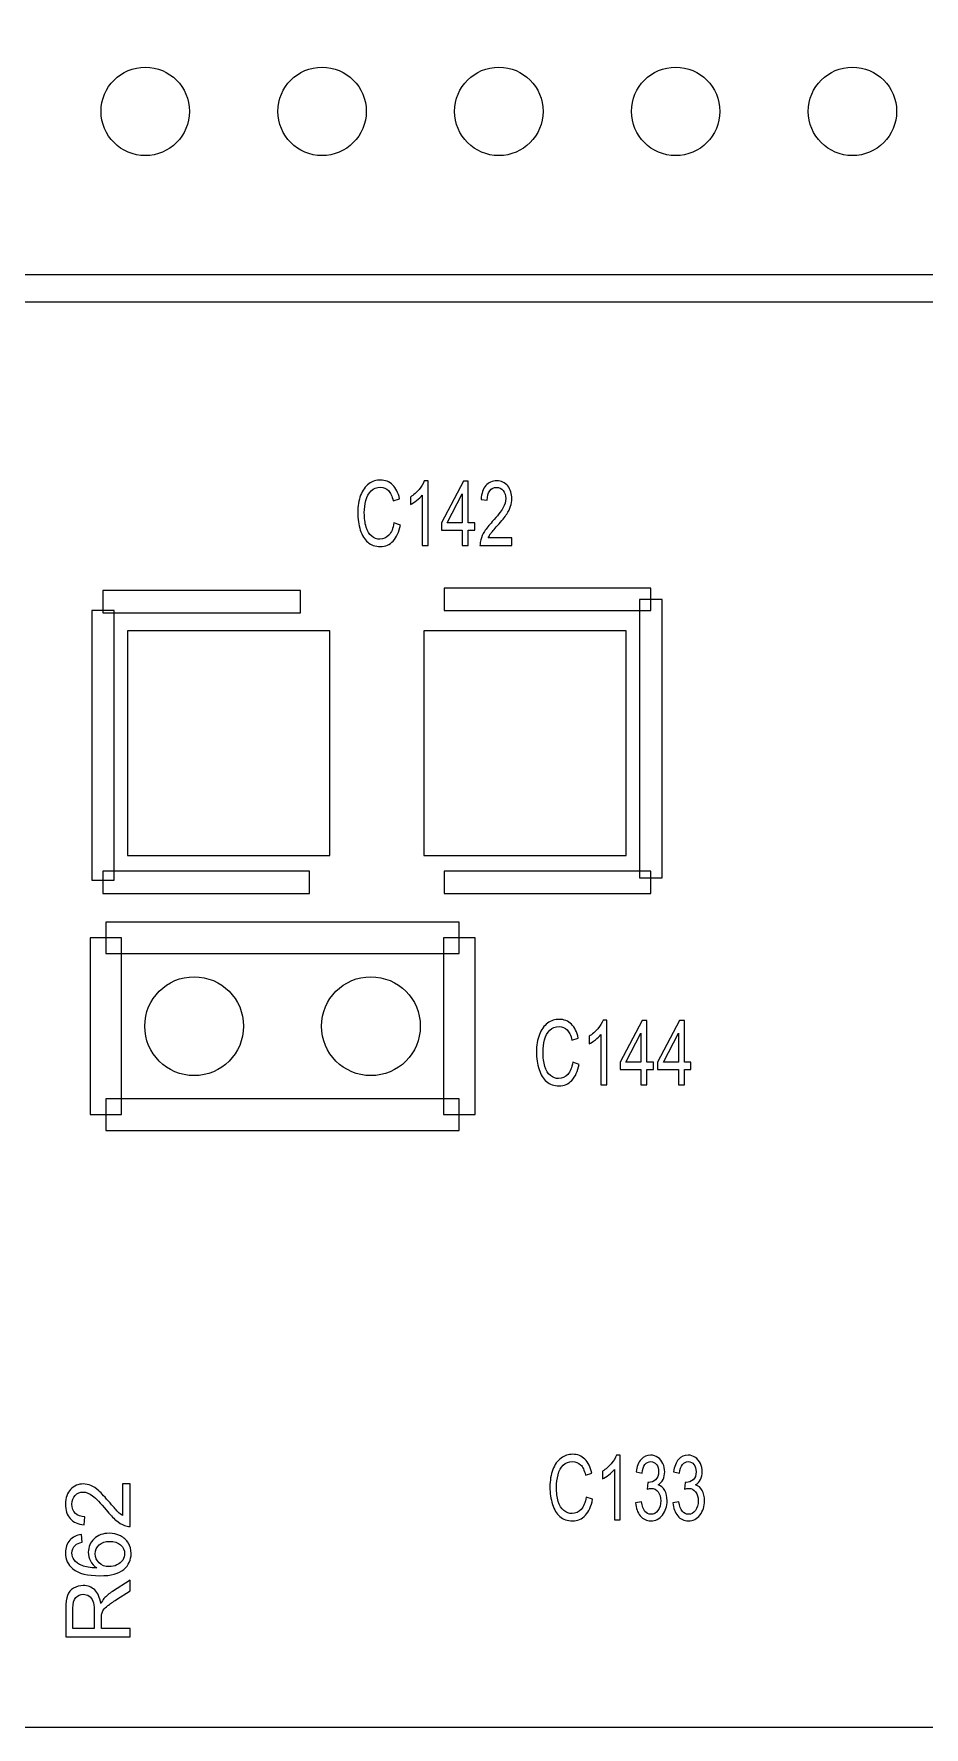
# Model space of a CAD drawing. Header units: millimetres. Extents: x -53.6 to 42.1, y -42.3 to 19.5.
# Drawn here: x -13.49 to -8.46, y -42.27 to -32.7 of the extents above; entities that cross this region are included whole.
import ezdxf

# ---------------------------------------------------------------- set-up
doc = ezdxf.new("R2010")
doc.units = ezdxf.units.MM
doc.header["$MEASUREMENT"] = 0
for name, color, linetype in [('BG_OUTLINE', 7, 'Continuous'), ('PG_SILKSCREEN_TOP', 7, 'Continuous'), ('PIN_TOP', 7, 'Continuous'), ('RD_SILKSCREEN_TOP', 7, 'Continuous')]:
    doc.layers.add(name, color=color, linetype=linetype)

msp = doc.modelspace()

# ---------------------------------------------------------------- linework, layer by layer
at = {"layer": 'BG_OUTLINE', "color": 3, "lineweight": 9}
msp.add_open_spline([(-35.58, -42.2737), (-35.58, -42.2737), (-35.58, 2.7261), (-35.58, 2.7261), (-35.58, 2.7261), (-35.58, 2.7261), (19.4199, 2.7261), (19.4199, 2.7261), (19.4199, 2.7261), (19.4199, 2.7261), (19.4199, -42.2737), (19.4199, -42.2737), (19.4199, -42.2737), (19.4199, -42.2737), (-35.58, -42.2737), (-35.58, -42.2737)], degree=3, knots=[0, 0, 0, 0, 0.25, 0.25, 0.25, 0.25, 0.5, 0.5, 0.5, 0.5, 0.75, 0.75, 0.75, 0.75, 1, 1, 1, 1], dxfattribs=at)
at = {"layer": 'PG_SILKSCREEN_TOP', "color": 6, "lineweight": 9}
for points in [[(-26.8617, -34.2158), (-26.8617, -34.2158), (-26.8617, -34.0634), (-26.8617, -34.0634), (-26.8617, -34.0634), (-26.8617, -34.0634), (-3.8615, -34.0634), (-3.8615, -34.0634), (-3.8615, -34.0634), (-3.8615, -34.0634), (-3.8615, -34.2158), (-3.8615, -34.2158), (-3.8615, -34.2158), (-3.8615, -34.2158), (-26.8617, -34.2158), (-26.8617, -34.2158)], [(-11.9834, -35.8475), (-11.9834, -35.8475), (-11.9834, -35.9745), (-11.9834, -35.9745), (-11.9834, -35.9745), (-11.9834, -35.9745), (-13.101, -35.9745), (-13.101, -35.9745), (-13.101, -35.9745), (-13.101, -35.9745), (-13.101, -35.8475), (-13.101, -35.8475), (-13.101, -35.8475), (-13.101, -35.8475), (-11.9834, -35.8475), (-11.9834, -35.8475)], [(-11.1706, -35.9618), (-11.1706, -35.9618), (-11.1706, -35.8348), (-11.1706, -35.8348), (-11.1706, -35.8348), (-11.1706, -35.8348), (-10.0022, -35.8348), (-10.0022, -35.8348), (-10.0022, -35.8348), (-10.0022, -35.8348), (-10.0022, -35.9618), (-10.0022, -35.9618), (-10.0022, -35.9618), (-10.0022, -35.9618), (-11.1706, -35.9618), (-11.1706, -35.9618)], [(-13.1645, -35.9618), (-13.1645, -35.9618), (-13.0375, -35.9618), (-13.0375, -35.9618), (-13.0375, -35.9618), (-13.0375, -35.9618), (-13.0375, -37.4858), (-13.0375, -37.4858), (-13.0375, -37.4858), (-13.0375, -37.4858), (-13.1645, -37.4858), (-13.1645, -37.4858), (-13.1645, -37.4858), (-13.1645, -37.4858), (-13.1645, -35.9618), (-13.1645, -35.9618)], [(-10.0657, -35.8983), (-10.0657, -35.8983), (-9.9387, -35.8983), (-9.9387, -35.8983), (-9.9387, -35.8983), (-9.9387, -35.8983), (-9.9387, -37.4731), (-9.9387, -37.4731), (-9.9387, -37.4731), (-9.9387, -37.4731), (-10.0657, -37.4731), (-10.0657, -37.4731), (-10.0657, -37.4731), (-10.0657, -37.4731), (-10.0657, -35.8983), (-10.0657, -35.8983)], [(-13.101, -37.562), (-13.101, -37.562), (-13.101, -37.435), (-13.101, -37.435), (-13.101, -37.435), (-13.101, -37.435), (-11.9326, -37.435), (-11.9326, -37.435), (-11.9326, -37.435), (-11.9326, -37.435), (-11.9326, -37.562), (-11.9326, -37.562), (-11.9326, -37.562), (-11.9326, -37.562), (-13.101, -37.562), (-13.101, -37.562)], [(-10.0022, -37.435), (-10.0022, -37.435), (-10.0022, -37.562), (-10.0022, -37.562), (-10.0022, -37.562), (-10.0022, -37.562), (-11.1706, -37.562), (-11.1706, -37.562), (-11.1706, -37.562), (-11.1706, -37.562), (-11.1706, -37.435), (-11.1706, -37.435), (-11.1706, -37.435), (-11.1706, -37.435), (-10.0022, -37.435), (-10.0022, -37.435)], [(-13.085, -37.9003), (-13.085, -37.9003), (-13.085, -37.7225), (-13.085, -37.7225), (-13.085, -37.7225), (-13.085, -37.7225), (-11.085, -37.7225), (-11.085, -37.7225), (-11.085, -37.7225), (-11.085, -37.7225), (-11.085, -37.9003), (-11.085, -37.9003), (-11.085, -37.9003), (-11.085, -37.9003), (-13.085, -37.9003), (-13.085, -37.9003)], [(-12.9961, -38.8112), (-12.9961, -38.8112), (-13.1739, -38.8112), (-13.1739, -38.8112), (-13.1739, -38.8112), (-13.1739, -38.8112), (-13.1739, -37.8114), (-13.1739, -37.8114), (-13.1739, -37.8114), (-13.1739, -37.8114), (-12.9961, -37.8114), (-12.9961, -37.8114), (-12.9961, -37.8114), (-12.9961, -37.8114), (-12.9961, -38.8112), (-12.9961, -38.8112)], [(-11.1739, -37.8114), (-11.1739, -37.8114), (-10.9961, -37.8114), (-10.9961, -37.8114), (-10.9961, -37.8114), (-10.9961, -37.8114), (-10.9961, -38.8112), (-10.9961, -38.8112), (-10.9961, -38.8112), (-10.9961, -38.8112), (-11.1739, -38.8112), (-11.1739, -38.8112), (-11.1739, -38.8112), (-11.1739, -38.8112), (-11.1739, -37.8114), (-11.1739, -37.8114)], [(-11.085, -38.7223), (-11.085, -38.7223), (-11.085, -38.9001), (-11.085, -38.9001), (-11.085, -38.9001), (-11.085, -38.9001), (-13.085, -38.9001), (-13.085, -38.9001), (-13.085, -38.9001), (-13.085, -38.9001), (-13.085, -38.7223), (-13.085, -38.7223), (-13.085, -38.7223), (-13.085, -38.7223), (-11.085, -38.7223), (-11.085, -38.7223)]]:
    msp.add_open_spline(points, degree=3, knots=[0, 0, 0, 0, 0.25, 0.25, 0.25, 0.25, 0.5, 0.5, 0.5, 0.5, 0.75, 0.75, 0.75, 0.75, 1, 1, 1, 1], dxfattribs=at)
at = {"layer": 'PIN_TOP', "lineweight": 9}
for points in [[(-12.6115, -33.1396), (-12.6115, -33.0015), (-12.7234, -32.8896), (-12.8614, -32.8896), (-12.8614, -32.8896), (-12.9995, -32.8896), (-13.1114, -33.0015), (-13.1114, -33.1395), (-13.1114, -33.1395), (-13.1114, -33.2776), (-12.9995, -33.3895), (-12.8615, -33.3895), (-12.8615, -33.3895), (-12.7234, -33.3895), (-12.6115, -33.2776), (-12.6115, -33.1396)], [(-11.6115, -33.1396), (-11.6115, -33.0015), (-11.7234, -32.8896), (-11.8614, -32.8896), (-11.8614, -32.8896), (-11.9995, -32.8896), (-12.1114, -33.0015), (-12.1114, -33.1395), (-12.1114, -33.1395), (-12.1114, -33.2776), (-11.9995, -33.3895), (-11.8615, -33.3895), (-11.8615, -33.3895), (-11.7234, -33.3895), (-11.6115, -33.2776), (-11.6115, -33.1396)], [(-10.6115, -33.1396), (-10.6115, -33.0015), (-10.7234, -32.8896), (-10.8614, -32.8896), (-10.8614, -32.8896), (-10.9995, -32.8896), (-11.1114, -33.0015), (-11.1114, -33.1395), (-11.1114, -33.1395), (-11.1114, -33.2776), (-10.9995, -33.3895), (-10.8615, -33.3895), (-10.8615, -33.3895), (-10.7234, -33.3895), (-10.6115, -33.2776), (-10.6115, -33.1396)], [(-9.6115, -33.1396), (-9.6115, -33.0015), (-9.7234, -32.8896), (-9.8614, -32.8896), (-9.8614, -32.8896), (-9.9995, -32.8896), (-10.1114, -33.0015), (-10.1114, -33.1395), (-10.1114, -33.1395), (-10.1114, -33.2776), (-9.9995, -33.3895), (-9.8615, -33.3895), (-9.8615, -33.3895), (-9.7234, -33.3895), (-9.6115, -33.2776), (-9.6115, -33.1396)], [(-8.6115, -33.1396), (-8.6115, -33.0015), (-8.7234, -32.8896), (-8.8614, -32.8896), (-8.8614, -32.8896), (-8.9995, -32.8896), (-9.1114, -33.0015), (-9.1114, -33.1395), (-9.1114, -33.1395), (-9.1114, -33.2776), (-8.9995, -33.3895), (-8.8615, -33.3895), (-8.8615, -33.3895), (-8.7234, -33.3895), (-8.6115, -33.2776), (-8.6115, -33.1396)], [(-12.9613, -37.3461), (-12.9613, -37.3461), (-12.9613, -36.0761), (-12.9613, -36.0761), (-12.9613, -36.0761), (-12.9613, -36.0761), (-11.8183, -36.0761), (-11.8183, -36.0761), (-11.8183, -36.0761), (-11.8183, -36.0761), (-11.8183, -37.3461), (-11.8183, -37.3461), (-11.8183, -37.3461), (-11.8183, -37.3461), (-12.9613, -37.3461), (-12.9613, -37.3461)], [(-11.2849, -37.3461), (-11.2849, -37.3461), (-11.2849, -36.0761), (-11.2849, -36.0761), (-11.2849, -36.0761), (-11.2849, -36.0761), (-10.1419, -36.0761), (-10.1419, -36.0761), (-10.1419, -36.0761), (-10.1419, -36.0761), (-10.1419, -37.3461), (-10.1419, -37.3461), (-10.1419, -37.3461), (-10.1419, -37.3461), (-11.2849, -37.3461), (-11.2849, -37.3461)], [(-12.3055, -38.3113), (-12.3055, -38.1569), (-12.4305, -38.0319), (-12.5848, -38.0319), (-12.5848, -38.0319), (-12.7392, -38.0318), (-12.8642, -38.1569), (-12.8642, -38.3112), (-12.8642, -38.3112), (-12.8643, -38.4656), (-12.7392, -38.5906), (-12.5849, -38.5906), (-12.5849, -38.5906), (-12.4305, -38.5907), (-12.3055, -38.4656), (-12.3055, -38.3113)], [(-11.3057, -38.3113), (-11.3057, -38.1569), (-11.4307, -38.0319), (-11.585, -38.0319), (-11.585, -38.0319), (-11.7394, -38.0318), (-11.8644, -38.1569), (-11.8644, -38.3112), (-11.8644, -38.3112), (-11.8645, -38.4656), (-11.7394, -38.5906), (-11.5851, -38.5906), (-11.5851, -38.5906), (-11.4307, -38.5907), (-11.3057, -38.4656), (-11.3057, -38.3113)]]:
    msp.add_open_spline(points, degree=3, knots=[0, 0, 0, 0, 0.25, 0.25, 0.25, 0.25, 0.5, 0.5, 0.5, 0.5, 0.75, 0.75, 0.75, 0.75, 1, 1, 1, 1], dxfattribs=at)
at = {"layer": 'RD_SILKSCREEN_TOP', "color": 8}
for points, knots in [([(-11.4546, -35.466), (-11.4546, -35.466), (-11.4185, -35.4782), (-11.4185, -35.4782), (-11.4185, -35.4782), (-11.4261, -35.5176), (-11.4397, -35.5478), (-11.4593, -35.5686), (-11.4593, -35.5686), (-11.479, -35.5894), (-11.503, -35.5997), (-11.5314, -35.5997), (-11.5314, -35.5997), (-11.5608, -35.5997), (-11.5848, -35.5917), (-11.6032, -35.5758), (-11.6032, -35.5758), (-11.6216, -35.5598), (-11.6356, -35.5367), (-11.6452, -35.5065), (-11.6452, -35.5065), (-11.6548, -35.4762), (-11.6596, -35.4436), (-11.6596, -35.4089), (-11.6596, -35.4089), (-11.6596, -35.3711), (-11.6542, -35.3381), (-11.6434, -35.3099), (-11.6434, -35.3099), (-11.6325, -35.2817), (-11.6171, -35.2603), (-11.597, -35.2456), (-11.597, -35.2456), (-11.577, -35.231), (-11.555, -35.2237), (-11.5309, -35.2237), (-11.5309, -35.2237), (-11.5036, -35.2237), (-11.4807, -35.2329), (-11.4621, -35.2514), (-11.4621, -35.2514), (-11.4435, -35.27), (-11.4305, -35.296), (-11.4232, -35.3296), (-11.4232, -35.3296), (-11.4232, -35.3296), (-11.4587, -35.3408), (-11.4587, -35.3408), (-11.4587, -35.3408), (-11.4651, -35.3143), (-11.4742, -35.2951), (-11.4862, -35.2829), (-11.4862, -35.2829), (-11.4982, -35.2708), (-11.5134, -35.2648), (-11.5317, -35.2648), (-11.5317, -35.2648), (-11.5526, -35.2648), (-11.5701, -35.2715), (-11.5842, -35.2849), (-11.5842, -35.2849), (-11.5983, -35.2984), (-11.6082, -35.3163), (-11.6138, -35.3389), (-11.6138, -35.3389), (-11.6196, -35.3614), (-11.6224, -35.3847), (-11.6224, -35.4087), (-11.6224, -35.4087), (-11.6224, -35.4397), (-11.619, -35.4666), (-11.6123, -35.4897), (-11.6123, -35.4897), (-11.6055, -35.5127), (-11.595, -35.53), (-11.5807, -35.5414), (-11.5807, -35.5414), (-11.5665, -35.5529), (-11.551, -35.5585), (-11.5344, -35.5585), (-11.5344, -35.5585), (-11.5142, -35.5585), (-11.4971, -35.5507), (-11.4831, -35.5352), (-11.4831, -35.5352), (-11.469, -35.5197), (-11.4596, -35.4966), (-11.4546, -35.466)], [0, 0, 0, 0, 0.045455, 0.045455, 0.045455, 0.045455, 0.090909, 0.090909, 0.090909, 0.090909, 0.136364, 0.136364, 0.136364, 0.136364, 0.181818, 0.181818, 0.181818, 0.181818, 0.227273, 0.227273, 0.227273, 0.227273, 0.272727, 0.272727, 0.272727, 0.272727, 0.318182, 0.318182, 0.318182, 0.318182, 0.363636, 0.363636, 0.363636, 0.363636, 0.409091, 0.409091, 0.409091, 0.409091, 0.454545, 0.454545, 0.454545, 0.454545, 0.5, 0.5, 0.5, 0.5, 0.545455, 0.545455, 0.545455, 0.545455, 0.590909, 0.590909, 0.590909, 0.590909, 0.636364, 0.636364, 0.636364, 0.636364, 0.681818, 0.681818, 0.681818, 0.681818, 0.727273, 0.727273, 0.727273, 0.727273, 0.772727, 0.772727, 0.772727, 0.772727, 0.818182, 0.818182, 0.818182, 0.818182, 0.863636, 0.863636, 0.863636, 0.863636, 0.909091, 0.909091, 0.909091, 0.909091, 0.954545, 0.954545, 0.954545, 0.954545, 1, 1, 1, 1]), ([(-11.2615, -35.5935), (-11.2615, -35.5935), (-11.295, -35.5935), (-11.295, -35.5935), (-11.295, -35.5935), (-11.295, -35.5935), (-11.295, -35.309), (-11.295, -35.309), (-11.295, -35.309), (-11.303, -35.3193), (-11.3136, -35.3295), (-11.3266, -35.3398), (-11.3266, -35.3398), (-11.3398, -35.35), (-11.3515, -35.3577), (-11.3619, -35.3628), (-11.3619, -35.3628), (-11.3619, -35.3628), (-11.3619, -35.3197), (-11.3619, -35.3197), (-11.3619, -35.3197), (-11.3432, -35.3079), (-11.3268, -35.2937), (-11.3128, -35.277), (-11.3128, -35.277), (-11.2988, -35.2603), (-11.2889, -35.2441), (-11.283, -35.2283), (-11.283, -35.2283), (-11.283, -35.2283), (-11.2615, -35.2283), (-11.2615, -35.2283), (-11.2615, -35.2283), (-11.2615, -35.2283), (-11.2615, -35.5935), (-11.2615, -35.5935)], [0, 0, 0, 0, 0.111111, 0.111111, 0.111111, 0.111111, 0.222222, 0.222222, 0.222222, 0.222222, 0.333333, 0.333333, 0.333333, 0.333333, 0.444444, 0.444444, 0.444444, 0.444444, 0.555556, 0.555556, 0.555556, 0.555556, 0.666667, 0.666667, 0.666667, 0.666667, 0.777778, 0.777778, 0.777778, 0.777778, 0.888889, 0.888889, 0.888889, 0.888889, 1, 1, 1, 1]), ([(-11.0684, -35.5935), (-11.0684, -35.5935), (-11.0684, -35.5065), (-11.0684, -35.5065), (-11.0684, -35.5065), (-11.0684, -35.5065), (-11.1868, -35.5065), (-11.1868, -35.5065), (-11.1868, -35.5065), (-11.1868, -35.5065), (-11.1868, -35.4655), (-11.1868, -35.4655), (-11.1868, -35.4655), (-11.1868, -35.4655), (-11.0623, -35.2299), (-11.0623, -35.2299), (-11.0623, -35.2299), (-11.0623, -35.2299), (-11.0349, -35.2299), (-11.0349, -35.2299), (-11.0349, -35.2299), (-11.0349, -35.2299), (-11.0349, -35.4655), (-11.0349, -35.4655), (-11.0349, -35.4655), (-11.0349, -35.4655), (-10.9981, -35.4655), (-10.9981, -35.4655), (-10.9981, -35.4655), (-10.9981, -35.4655), (-10.9981, -35.5065), (-10.9981, -35.5065), (-10.9981, -35.5065), (-10.9981, -35.5065), (-11.0349, -35.5065), (-11.0349, -35.5065), (-11.0349, -35.5065), (-11.0349, -35.5065), (-11.0349, -35.5935), (-11.0349, -35.5935), (-11.0349, -35.5935), (-11.0349, -35.5935), (-11.0684, -35.5935), (-11.0684, -35.5935)], [0, 0, 0, 0, 0.090909, 0.090909, 0.090909, 0.090909, 0.181818, 0.181818, 0.181818, 0.181818, 0.272727, 0.272727, 0.272727, 0.272727, 0.363636, 0.363636, 0.363636, 0.363636, 0.454545, 0.454545, 0.454545, 0.454545, 0.545455, 0.545455, 0.545455, 0.545455, 0.636364, 0.636364, 0.636364, 0.636364, 0.727273, 0.727273, 0.727273, 0.727273, 0.818182, 0.818182, 0.818182, 0.818182, 0.909091, 0.909091, 0.909091, 0.909091, 1, 1, 1, 1]), ([(-11.0684, -35.4655), (-11.0684, -35.4655), (-11.0684, -35.3016), (-11.0684, -35.3016), (-11.0684, -35.3016), (-11.0684, -35.3016), (-11.1538, -35.4655), (-11.1538, -35.4655), (-11.1538, -35.4655), (-11.1538, -35.4655), (-11.0684, -35.4655), (-11.0684, -35.4655)], [0, 0, 0, 0, 0.333333, 0.333333, 0.333333, 0.333333, 0.666667, 0.666667, 0.666667, 0.666667, 1, 1, 1, 1]), ([(-10.7878, -35.5506), (-10.7878, -35.5506), (-10.7878, -35.5935), (-10.7878, -35.5935), (-10.7878, -35.5935), (-10.7878, -35.5935), (-10.9682, -35.5935), (-10.9682, -35.5935), (-10.9682, -35.5935), (-10.9684, -35.5827), (-10.9671, -35.5724), (-10.9642, -35.5625), (-10.9642, -35.5625), (-10.9597, -35.5461), (-10.9523, -35.53), (-10.9422, -35.5141), (-10.9422, -35.5141), (-10.9321, -35.4983), (-10.9174, -35.4799), (-10.8984, -35.459), (-10.8984, -35.459), (-10.8688, -35.4266), (-10.8487, -35.401), (-10.8382, -35.382), (-10.8382, -35.382), (-10.8279, -35.3631), (-10.8226, -35.3452), (-10.8226, -35.3283), (-10.8226, -35.3283), (-10.8226, -35.3106), (-10.8274, -35.2957), (-10.8369, -35.2835), (-10.8369, -35.2835), (-10.8464, -35.2714), (-10.8588, -35.2653), (-10.874, -35.2653), (-10.874, -35.2653), (-10.8902, -35.2653), (-10.903, -35.2718), (-10.9127, -35.2847), (-10.9127, -35.2847), (-10.9224, -35.2976), (-10.9274, -35.3155), (-10.9274, -35.3382), (-10.9274, -35.3382), (-10.9274, -35.3382), (-10.9618, -35.3336), (-10.9618, -35.3336), (-10.9618, -35.3336), (-10.9595, -35.2993), (-10.9506, -35.2732), (-10.9352, -35.2553), (-10.9352, -35.2553), (-10.9198, -35.2373), (-10.8992, -35.2283), (-10.8733, -35.2283), (-10.8733, -35.2283), (-10.8471, -35.2283), (-10.8264, -35.2381), (-10.8112, -35.2574), (-10.8112, -35.2574), (-10.7959, -35.2768), (-10.7882, -35.3007), (-10.7882, -35.3293), (-10.7882, -35.3293), (-10.7882, -35.3439), (-10.7905, -35.3582), (-10.795, -35.3723), (-10.795, -35.3723), (-10.7994, -35.3863), (-10.8068, -35.4011), (-10.8172, -35.4166), (-10.8172, -35.4166), (-10.8275, -35.4322), (-10.8448, -35.4535), (-10.8688, -35.4806), (-10.8688, -35.4806), (-10.8889, -35.5032), (-10.9018, -35.5184), (-10.9075, -35.5264), (-10.9075, -35.5264), (-10.9132, -35.5344), (-10.9179, -35.5424), (-10.9216, -35.5506), (-10.9216, -35.5506), (-10.9216, -35.5506), (-10.7878, -35.5506), (-10.7878, -35.5506)], [0, 0, 0, 0, 0.045455, 0.045455, 0.045455, 0.045455, 0.090909, 0.090909, 0.090909, 0.090909, 0.136364, 0.136364, 0.136364, 0.136364, 0.181818, 0.181818, 0.181818, 0.181818, 0.227273, 0.227273, 0.227273, 0.227273, 0.272727, 0.272727, 0.272727, 0.272727, 0.318182, 0.318182, 0.318182, 0.318182, 0.363636, 0.363636, 0.363636, 0.363636, 0.409091, 0.409091, 0.409091, 0.409091, 0.454545, 0.454545, 0.454545, 0.454545, 0.5, 0.5, 0.5, 0.5, 0.545455, 0.545455, 0.545455, 0.545455, 0.590909, 0.590909, 0.590909, 0.590909, 0.636364, 0.636364, 0.636364, 0.636364, 0.681818, 0.681818, 0.681818, 0.681818, 0.727273, 0.727273, 0.727273, 0.727273, 0.772727, 0.772727, 0.772727, 0.772727, 0.818182, 0.818182, 0.818182, 0.818182, 0.863636, 0.863636, 0.863636, 0.863636, 0.909091, 0.909091, 0.909091, 0.909091, 0.954545, 0.954545, 0.954545, 0.954545, 1, 1, 1, 1]), ([(-10.4438, -38.5148), (-10.4438, -38.5148), (-10.4076, -38.527), (-10.4076, -38.527), (-10.4076, -38.527), (-10.4152, -38.5664), (-10.4288, -38.5966), (-10.4484, -38.6174), (-10.4484, -38.6174), (-10.4681, -38.6382), (-10.4921, -38.6485), (-10.5206, -38.6485), (-10.5206, -38.6485), (-10.55, -38.6485), (-10.5739, -38.6405), (-10.5922, -38.6246), (-10.5922, -38.6246), (-10.6107, -38.6086), (-10.6247, -38.5855), (-10.6343, -38.5553), (-10.6343, -38.5553), (-10.6439, -38.525), (-10.6487, -38.4924), (-10.6487, -38.4577), (-10.6487, -38.4577), (-10.6487, -38.4199), (-10.6433, -38.3869), (-10.6324, -38.3587), (-10.6324, -38.3587), (-10.6216, -38.3305), (-10.6062, -38.3091), (-10.5861, -38.2944), (-10.5861, -38.2944), (-10.5661, -38.2798), (-10.5441, -38.2725), (-10.52, -38.2725), (-10.52, -38.2725), (-10.4927, -38.2725), (-10.4698, -38.2817), (-10.4512, -38.3002), (-10.4512, -38.3002), (-10.4326, -38.3188), (-10.4196, -38.3448), (-10.4123, -38.3784), (-10.4123, -38.3784), (-10.4123, -38.3784), (-10.4478, -38.3896), (-10.4478, -38.3896), (-10.4478, -38.3896), (-10.4542, -38.3631), (-10.4633, -38.3439), (-10.4753, -38.3317), (-10.4753, -38.3317), (-10.4873, -38.3196), (-10.5025, -38.3136), (-10.5208, -38.3136), (-10.5208, -38.3136), (-10.5417, -38.3136), (-10.5592, -38.3203), (-10.5733, -38.3337), (-10.5733, -38.3337), (-10.5874, -38.3472), (-10.5973, -38.3651), (-10.6029, -38.3877), (-10.6029, -38.3877), (-10.6087, -38.4102), (-10.6115, -38.4335), (-10.6115, -38.4575), (-10.6115, -38.4575), (-10.6115, -38.4885), (-10.6082, -38.5154), (-10.6014, -38.5385), (-10.6014, -38.5385), (-10.5946, -38.5615), (-10.5842, -38.5788), (-10.5698, -38.5902), (-10.5698, -38.5902), (-10.5556, -38.6017), (-10.5401, -38.6073), (-10.5235, -38.6073), (-10.5235, -38.6073), (-10.5033, -38.6073), (-10.4862, -38.5995), (-10.4722, -38.584), (-10.4722, -38.584), (-10.4582, -38.5685), (-10.4487, -38.5454), (-10.4438, -38.5148)], [0, 0, 0, 0, 0.045455, 0.045455, 0.045455, 0.045455, 0.090909, 0.090909, 0.090909, 0.090909, 0.136364, 0.136364, 0.136364, 0.136364, 0.181818, 0.181818, 0.181818, 0.181818, 0.227273, 0.227273, 0.227273, 0.227273, 0.272727, 0.272727, 0.272727, 0.272727, 0.318182, 0.318182, 0.318182, 0.318182, 0.363636, 0.363636, 0.363636, 0.363636, 0.409091, 0.409091, 0.409091, 0.409091, 0.454545, 0.454545, 0.454545, 0.454545, 0.5, 0.5, 0.5, 0.5, 0.545455, 0.545455, 0.545455, 0.545455, 0.590909, 0.590909, 0.590909, 0.590909, 0.636364, 0.636364, 0.636364, 0.636364, 0.681818, 0.681818, 0.681818, 0.681818, 0.727273, 0.727273, 0.727273, 0.727273, 0.772727, 0.772727, 0.772727, 0.772727, 0.818182, 0.818182, 0.818182, 0.818182, 0.863636, 0.863636, 0.863636, 0.863636, 0.909091, 0.909091, 0.909091, 0.909091, 0.954545, 0.954545, 0.954545, 0.954545, 1, 1, 1, 1]), ([(-10.2506, -38.6423), (-10.2506, -38.6423), (-10.284, -38.6423), (-10.284, -38.6423), (-10.284, -38.6423), (-10.284, -38.6423), (-10.284, -38.3578), (-10.284, -38.3578), (-10.284, -38.3578), (-10.2921, -38.3681), (-10.3026, -38.3783), (-10.3157, -38.3886), (-10.3157, -38.3886), (-10.3289, -38.3988), (-10.3406, -38.4065), (-10.351, -38.4116), (-10.351, -38.4116), (-10.351, -38.4116), (-10.351, -38.3685), (-10.351, -38.3685), (-10.351, -38.3685), (-10.3323, -38.3567), (-10.3159, -38.3425), (-10.3019, -38.3258), (-10.3019, -38.3258), (-10.288, -38.3091), (-10.278, -38.2929), (-10.2721, -38.2771), (-10.2721, -38.2771), (-10.2721, -38.2771), (-10.2506, -38.2771), (-10.2506, -38.2771), (-10.2506, -38.2771), (-10.2506, -38.2771), (-10.2506, -38.6423), (-10.2506, -38.6423)], [0, 0, 0, 0, 0.111111, 0.111111, 0.111111, 0.111111, 0.222222, 0.222222, 0.222222, 0.222222, 0.333333, 0.333333, 0.333333, 0.333333, 0.444444, 0.444444, 0.444444, 0.444444, 0.555556, 0.555556, 0.555556, 0.555556, 0.666667, 0.666667, 0.666667, 0.666667, 0.777778, 0.777778, 0.777778, 0.777778, 0.888889, 0.888889, 0.888889, 0.888889, 1, 1, 1, 1]), ([(-10.0576, -38.6423), (-10.0576, -38.6423), (-10.0576, -38.5553), (-10.0576, -38.5553), (-10.0576, -38.5553), (-10.0576, -38.5553), (-10.1759, -38.5553), (-10.1759, -38.5553), (-10.1759, -38.5553), (-10.1759, -38.5553), (-10.1759, -38.5143), (-10.1759, -38.5143), (-10.1759, -38.5143), (-10.1759, -38.5143), (-10.0514, -38.2787), (-10.0514, -38.2787), (-10.0514, -38.2787), (-10.0514, -38.2787), (-10.024, -38.2787), (-10.024, -38.2787), (-10.024, -38.2787), (-10.024, -38.2787), (-10.024, -38.5143), (-10.024, -38.5143), (-10.024, -38.5143), (-10.024, -38.5143), (-9.9872, -38.5143), (-9.9872, -38.5143), (-9.9872, -38.5143), (-9.9872, -38.5143), (-9.9872, -38.5553), (-9.9872, -38.5553), (-9.9872, -38.5553), (-9.9872, -38.5553), (-10.024, -38.5553), (-10.024, -38.5553), (-10.024, -38.5553), (-10.024, -38.5553), (-10.024, -38.6423), (-10.024, -38.6423), (-10.024, -38.6423), (-10.024, -38.6423), (-10.0576, -38.6423), (-10.0576, -38.6423)], [0, 0, 0, 0, 0.090909, 0.090909, 0.090909, 0.090909, 0.181818, 0.181818, 0.181818, 0.181818, 0.272727, 0.272727, 0.272727, 0.272727, 0.363636, 0.363636, 0.363636, 0.363636, 0.454545, 0.454545, 0.454545, 0.454545, 0.545455, 0.545455, 0.545455, 0.545455, 0.636364, 0.636364, 0.636364, 0.636364, 0.727273, 0.727273, 0.727273, 0.727273, 0.818182, 0.818182, 0.818182, 0.818182, 0.909091, 0.909091, 0.909091, 0.909091, 1, 1, 1, 1]), ([(-9.8456, -38.6423), (-9.8456, -38.6423), (-9.8456, -38.5553), (-9.8456, -38.5553), (-9.8456, -38.5553), (-9.8456, -38.5553), (-9.964, -38.5553), (-9.964, -38.5553), (-9.964, -38.5553), (-9.964, -38.5553), (-9.964, -38.5143), (-9.964, -38.5143), (-9.964, -38.5143), (-9.964, -38.5143), (-9.8395, -38.2787), (-9.8395, -38.2787), (-9.8395, -38.2787), (-9.8395, -38.2787), (-9.8121, -38.2787), (-9.8121, -38.2787), (-9.8121, -38.2787), (-9.8121, -38.2787), (-9.8121, -38.5143), (-9.8121, -38.5143), (-9.8121, -38.5143), (-9.8121, -38.5143), (-9.7753, -38.5143), (-9.7753, -38.5143), (-9.7753, -38.5143), (-9.7753, -38.5143), (-9.7753, -38.5553), (-9.7753, -38.5553), (-9.7753, -38.5553), (-9.7753, -38.5553), (-9.8121, -38.5553), (-9.8121, -38.5553), (-9.8121, -38.5553), (-9.8121, -38.5553), (-9.8121, -38.6423), (-9.8121, -38.6423), (-9.8121, -38.6423), (-9.8121, -38.6423), (-9.8456, -38.6423), (-9.8456, -38.6423)], [0, 0, 0, 0, 0.090909, 0.090909, 0.090909, 0.090909, 0.181818, 0.181818, 0.181818, 0.181818, 0.272727, 0.272727, 0.272727, 0.272727, 0.363636, 0.363636, 0.363636, 0.363636, 0.454545, 0.454545, 0.454545, 0.454545, 0.545455, 0.545455, 0.545455, 0.545455, 0.636364, 0.636364, 0.636364, 0.636364, 0.727273, 0.727273, 0.727273, 0.727273, 0.818182, 0.818182, 0.818182, 0.818182, 0.909091, 0.909091, 0.909091, 0.909091, 1, 1, 1, 1]), ([(-10.0576, -38.5143), (-10.0576, -38.5143), (-10.0576, -38.3504), (-10.0576, -38.3504), (-10.0576, -38.3504), (-10.0576, -38.3504), (-10.1429, -38.5143), (-10.1429, -38.5143), (-10.1429, -38.5143), (-10.1429, -38.5143), (-10.0576, -38.5143), (-10.0576, -38.5143)], [0, 0, 0, 0, 0.333333, 0.333333, 0.333333, 0.333333, 0.666667, 0.666667, 0.666667, 0.666667, 1, 1, 1, 1]), ([(-9.8456, -38.5143), (-9.8456, -38.5143), (-9.8456, -38.3504), (-9.8456, -38.3504), (-9.8456, -38.3504), (-9.8456, -38.3504), (-9.931, -38.5143), (-9.931, -38.5143), (-9.931, -38.5143), (-9.931, -38.5143), (-9.8456, -38.5143), (-9.8456, -38.5143)], [0, 0, 0, 0, 0.333333, 0.333333, 0.333333, 0.333333, 0.666667, 0.666667, 0.666667, 0.666667, 1, 1, 1, 1]), ([(-10.3676, -40.9737), (-10.3676, -40.9737), (-10.3314, -40.9859), (-10.3314, -40.9859), (-10.3314, -40.9859), (-10.339, -41.0253), (-10.3526, -41.0555), (-10.3722, -41.0763), (-10.3722, -41.0763), (-10.3919, -41.0971), (-10.4159, -41.1074), (-10.4444, -41.1074), (-10.4444, -41.1074), (-10.4738, -41.1074), (-10.4977, -41.0994), (-10.516, -41.0835), (-10.516, -41.0835), (-10.5345, -41.0675), (-10.5485, -41.0444), (-10.5581, -41.0142), (-10.5581, -41.0142), (-10.5677, -40.9839), (-10.5725, -40.9513), (-10.5725, -40.9166), (-10.5725, -40.9166), (-10.5725, -40.8788), (-10.5671, -40.8458), (-10.5562, -40.8176), (-10.5562, -40.8176), (-10.5454, -40.7894), (-10.53, -40.768), (-10.5099, -40.7533), (-10.5099, -40.7533), (-10.4899, -40.7387), (-10.4679, -40.7314), (-10.4438, -40.7314), (-10.4438, -40.7314), (-10.4165, -40.7314), (-10.3936, -40.7406), (-10.375, -40.7591), (-10.375, -40.7591), (-10.3564, -40.7777), (-10.3434, -40.8037), (-10.3361, -40.8373), (-10.3361, -40.8373), (-10.3361, -40.8373), (-10.3716, -40.8485), (-10.3716, -40.8485), (-10.3716, -40.8485), (-10.378, -40.822), (-10.3871, -40.8028), (-10.3991, -40.7906), (-10.3991, -40.7906), (-10.4111, -40.7785), (-10.4263, -40.7725), (-10.4446, -40.7725), (-10.4446, -40.7725), (-10.4655, -40.7725), (-10.483, -40.7792), (-10.4971, -40.7926), (-10.4971, -40.7926), (-10.5112, -40.8061), (-10.5211, -40.824), (-10.5267, -40.8466), (-10.5267, -40.8466), (-10.5325, -40.8691), (-10.5353, -40.8924), (-10.5353, -40.9164), (-10.5353, -40.9164), (-10.5353, -40.9474), (-10.532, -40.9743), (-10.5252, -40.9974), (-10.5252, -40.9974), (-10.5184, -41.0204), (-10.508, -41.0377), (-10.4936, -41.0491), (-10.4936, -41.0491), (-10.4794, -41.0606), (-10.4639, -41.0662), (-10.4473, -41.0662), (-10.4473, -41.0662), (-10.4271, -41.0662), (-10.41, -41.0584), (-10.396, -41.0429), (-10.396, -41.0429), (-10.382, -41.0274), (-10.3725, -41.0043), (-10.3676, -40.9737)], [0, 0, 0, 0, 0.045455, 0.045455, 0.045455, 0.045455, 0.090909, 0.090909, 0.090909, 0.090909, 0.136364, 0.136364, 0.136364, 0.136364, 0.181818, 0.181818, 0.181818, 0.181818, 0.227273, 0.227273, 0.227273, 0.227273, 0.272727, 0.272727, 0.272727, 0.272727, 0.318182, 0.318182, 0.318182, 0.318182, 0.363636, 0.363636, 0.363636, 0.363636, 0.409091, 0.409091, 0.409091, 0.409091, 0.454545, 0.454545, 0.454545, 0.454545, 0.5, 0.5, 0.5, 0.5, 0.545455, 0.545455, 0.545455, 0.545455, 0.590909, 0.590909, 0.590909, 0.590909, 0.636364, 0.636364, 0.636364, 0.636364, 0.681818, 0.681818, 0.681818, 0.681818, 0.727273, 0.727273, 0.727273, 0.727273, 0.772727, 0.772727, 0.772727, 0.772727, 0.818182, 0.818182, 0.818182, 0.818182, 0.863636, 0.863636, 0.863636, 0.863636, 0.909091, 0.909091, 0.909091, 0.909091, 0.954545, 0.954545, 0.954545, 0.954545, 1, 1, 1, 1]), ([(-10.1744, -41.1012), (-10.1744, -41.1012), (-10.2078, -41.1012), (-10.2078, -41.1012), (-10.2078, -41.1012), (-10.2078, -41.1012), (-10.2078, -40.8167), (-10.2078, -40.8167), (-10.2078, -40.8167), (-10.2159, -40.827), (-10.2264, -40.8372), (-10.2395, -40.8475), (-10.2395, -40.8475), (-10.2527, -40.8577), (-10.2644, -40.8654), (-10.2748, -40.8705), (-10.2748, -40.8705), (-10.2748, -40.8705), (-10.2748, -40.8274), (-10.2748, -40.8274), (-10.2748, -40.8274), (-10.2561, -40.8156), (-10.2397, -40.8014), (-10.2257, -40.7847), (-10.2257, -40.7847), (-10.2118, -40.768), (-10.2018, -40.7518), (-10.1959, -40.736), (-10.1959, -40.736), (-10.1959, -40.736), (-10.1744, -40.736), (-10.1744, -40.736), (-10.1744, -40.736), (-10.1744, -40.736), (-10.1744, -41.1012), (-10.1744, -41.1012)], [0, 0, 0, 0, 0.111111, 0.111111, 0.111111, 0.111111, 0.222222, 0.222222, 0.222222, 0.222222, 0.333333, 0.333333, 0.333333, 0.333333, 0.444444, 0.444444, 0.444444, 0.444444, 0.555556, 0.555556, 0.555556, 0.555556, 0.666667, 0.666667, 0.666667, 0.666667, 0.777778, 0.777778, 0.777778, 0.777778, 0.888889, 0.888889, 0.888889, 0.888889, 1, 1, 1, 1]), ([(-10.0885, -41.0052), (-10.0885, -41.0052), (-10.055, -40.9993), (-10.055, -40.9993), (-10.055, -40.9993), (-10.0512, -41.0246), (-10.0446, -41.0428), (-10.0354, -41.054), (-10.0354, -41.054), (-10.0261, -41.0651), (-10.0149, -41.0707), (-10.0016, -41.0707), (-10.0016, -41.0707), (-9.9858, -41.0707), (-9.9726, -41.0634), (-9.9617, -41.0489), (-9.9617, -41.0489), (-9.9509, -41.0343), (-9.9454, -41.0163), (-9.9454, -40.9948), (-9.9454, -40.9948), (-9.9454, -40.9743), (-9.9504, -40.9574), (-9.9605, -40.9441), (-9.9605, -40.9441), (-9.9706, -40.9308), (-9.9834, -40.9241), (-9.9988, -40.9241), (-9.9988, -40.9241), (-10.0052, -40.9241), (-10.0131, -40.9258), (-10.0224, -40.9291), (-10.0224, -40.9291), (-10.0224, -40.9291), (-10.0187, -40.8899), (-10.0187, -40.8899), (-10.0187, -40.8899), (-10.0165, -40.8902), (-10.0147, -40.8904), (-10.0133, -40.8904), (-10.0133, -40.8904), (-9.9991, -40.8904), (-9.9863, -40.8854), (-9.9748, -40.8755), (-9.9748, -40.8755), (-9.9634, -40.8656), (-9.9577, -40.8502), (-9.9577, -40.8296), (-9.9577, -40.8296), (-9.9577, -40.8132), (-9.9618, -40.7996), (-9.9702, -40.7889), (-9.9702, -40.7889), (-9.9785, -40.7782), (-9.9892, -40.7728), (-10.0024, -40.7728), (-10.0024, -40.7728), (-10.0154, -40.7728), (-10.0263, -40.7783), (-10.0349, -40.7891), (-10.0349, -40.7891), (-10.0436, -40.8), (-10.0492, -40.8165), (-10.0517, -40.8383), (-10.0517, -40.8383), (-10.0517, -40.8383), (-10.0852, -40.8304), (-10.0852, -40.8304), (-10.0852, -40.8304), (-10.0811, -40.8004), (-10.0717, -40.7772), (-10.0572, -40.7608), (-10.0572, -40.7608), (-10.0427, -40.7443), (-10.0247, -40.736), (-10.0031, -40.736), (-10.0031, -40.736), (-9.9882, -40.736), (-9.9745, -40.7404), (-9.962, -40.7488), (-9.962, -40.7488), (-9.9495, -40.7574), (-9.9399, -40.769), (-9.9333, -40.7837), (-9.9333, -40.7837), (-9.9266, -40.7984), (-9.9233, -40.814), (-9.9233, -40.8306), (-9.9233, -40.8306), (-9.9233, -40.8463), (-9.9264, -40.8606), (-9.9328, -40.8735), (-9.9328, -40.8735), (-9.9391, -40.8864), (-9.9485, -40.8966), (-9.9609, -40.9043), (-9.9609, -40.9043), (-9.9448, -40.9092), (-9.9322, -40.9195), (-9.9233, -40.9352), (-9.9233, -40.9352), (-9.9144, -40.9507), (-9.91, -40.9703), (-9.91, -40.9938), (-9.91, -40.9938), (-9.91, -41.0255), (-9.9186, -41.0524), (-9.936, -41.0745), (-9.936, -41.0745), (-9.9533, -41.0966), (-9.9753, -41.1076), (-10.0018, -41.1076), (-10.0018, -41.1076), (-10.0258, -41.1076), (-10.0456, -41.0982), (-10.0614, -41.0791), (-10.0614, -41.0791), (-10.0773, -41.0601), (-10.0863, -41.0355), (-10.0885, -41.0052)], [0, 0, 0, 0, 0.033333, 0.033333, 0.033333, 0.033333, 0.066667, 0.066667, 0.066667, 0.066667, 0.1, 0.1, 0.1, 0.1, 0.133333, 0.133333, 0.133333, 0.133333, 0.166667, 0.166667, 0.166667, 0.166667, 0.2, 0.2, 0.2, 0.2, 0.233333, 0.233333, 0.233333, 0.233333, 0.266667, 0.266667, 0.266667, 0.266667, 0.3, 0.3, 0.3, 0.3, 0.333333, 0.333333, 0.333333, 0.333333, 0.366667, 0.366667, 0.366667, 0.366667, 0.4, 0.4, 0.4, 0.4, 0.433333, 0.433333, 0.433333, 0.433333, 0.466667, 0.466667, 0.466667, 0.466667, 0.5, 0.5, 0.5, 0.5, 0.533333, 0.533333, 0.533333, 0.533333, 0.566667, 0.566667, 0.566667, 0.566667, 0.6, 0.6, 0.6, 0.6, 0.633333, 0.633333, 0.633333, 0.633333, 0.666667, 0.666667, 0.666667, 0.666667, 0.7, 0.7, 0.7, 0.7, 0.733333, 0.733333, 0.733333, 0.733333, 0.766667, 0.766667, 0.766667, 0.766667, 0.8, 0.8, 0.8, 0.8, 0.833333, 0.833333, 0.833333, 0.833333, 0.866667, 0.866667, 0.866667, 0.866667, 0.9, 0.9, 0.9, 0.9, 0.933333, 0.933333, 0.933333, 0.933333, 0.966667, 0.966667, 0.966667, 0.966667, 1, 1, 1, 1]), ([(-9.8766, -41.0052), (-9.8766, -41.0052), (-9.8431, -40.9993), (-9.8431, -40.9993), (-9.8431, -40.9993), (-9.8393, -41.0246), (-9.8328, -41.0428), (-9.8235, -41.054), (-9.8235, -41.054), (-9.8142, -41.0651), (-9.803, -41.0707), (-9.7897, -41.0707), (-9.7897, -41.0707), (-9.774, -41.0707), (-9.7607, -41.0634), (-9.7498, -41.0489), (-9.7498, -41.0489), (-9.739, -41.0343), (-9.7335, -41.0163), (-9.7335, -40.9948), (-9.7335, -40.9948), (-9.7335, -40.9743), (-9.7386, -40.9574), (-9.7486, -40.9441), (-9.7486, -40.9441), (-9.7586, -40.9308), (-9.7715, -40.9241), (-9.7869, -40.9241), (-9.7869, -40.9241), (-9.7933, -40.9241), (-9.8012, -40.9258), (-9.8106, -40.9291), (-9.8106, -40.9291), (-9.8106, -40.9291), (-9.8068, -40.8899), (-9.8068, -40.8899), (-9.8068, -40.8899), (-9.8046, -40.8902), (-9.8028, -40.8904), (-9.8014, -40.8904), (-9.8014, -40.8904), (-9.7872, -40.8904), (-9.7744, -40.8854), (-9.7629, -40.8755), (-9.7629, -40.8755), (-9.7515, -40.8656), (-9.7458, -40.8502), (-9.7458, -40.8296), (-9.7458, -40.8296), (-9.7458, -40.8132), (-9.75, -40.7996), (-9.7583, -40.7889), (-9.7583, -40.7889), (-9.7666, -40.7782), (-9.7773, -40.7728), (-9.7905, -40.7728), (-9.7905, -40.7728), (-9.8035, -40.7728), (-9.8144, -40.7783), (-9.823, -40.7891), (-9.823, -40.7891), (-9.8317, -40.8), (-9.8373, -40.8165), (-9.8398, -40.8383), (-9.8398, -40.8383), (-9.8398, -40.8383), (-9.8732, -40.8304), (-9.8732, -40.8304), (-9.8732, -40.8304), (-9.8692, -40.8004), (-9.8598, -40.7772), (-9.8454, -40.7608), (-9.8454, -40.7608), (-9.8308, -40.7443), (-9.8128, -40.736), (-9.7912, -40.736), (-9.7912, -40.736), (-9.7764, -40.736), (-9.7626, -40.7404), (-9.7501, -40.7488), (-9.7501, -40.7488), (-9.7376, -40.7574), (-9.728, -40.769), (-9.7214, -40.7837), (-9.7214, -40.7837), (-9.7147, -40.7984), (-9.7114, -40.814), (-9.7114, -40.8306), (-9.7114, -40.8306), (-9.7114, -40.8463), (-9.7146, -40.8606), (-9.7209, -40.8735), (-9.7209, -40.8735), (-9.7272, -40.8864), (-9.7366, -40.8966), (-9.749, -40.9043), (-9.749, -40.9043), (-9.7328, -40.9092), (-9.7203, -40.9195), (-9.7114, -40.9352), (-9.7114, -40.9352), (-9.7025, -40.9507), (-9.698, -40.9703), (-9.698, -40.9938), (-9.698, -40.9938), (-9.698, -41.0255), (-9.7067, -41.0524), (-9.7241, -41.0745), (-9.7241, -41.0745), (-9.7414, -41.0966), (-9.7634, -41.1076), (-9.7899, -41.1076), (-9.7899, -41.1076), (-9.8138, -41.1076), (-9.8337, -41.0982), (-9.8496, -41.0791), (-9.8496, -41.0791), (-9.8654, -41.0601), (-9.8744, -41.0355), (-9.8766, -41.0052)], [0, 0, 0, 0, 0.033333, 0.033333, 0.033333, 0.033333, 0.066667, 0.066667, 0.066667, 0.066667, 0.1, 0.1, 0.1, 0.1, 0.133333, 0.133333, 0.133333, 0.133333, 0.166667, 0.166667, 0.166667, 0.166667, 0.2, 0.2, 0.2, 0.2, 0.233333, 0.233333, 0.233333, 0.233333, 0.266667, 0.266667, 0.266667, 0.266667, 0.3, 0.3, 0.3, 0.3, 0.333333, 0.333333, 0.333333, 0.333333, 0.366667, 0.366667, 0.366667, 0.366667, 0.4, 0.4, 0.4, 0.4, 0.433333, 0.433333, 0.433333, 0.433333, 0.466667, 0.466667, 0.466667, 0.466667, 0.5, 0.5, 0.5, 0.5, 0.533333, 0.533333, 0.533333, 0.533333, 0.566667, 0.566667, 0.566667, 0.566667, 0.6, 0.6, 0.6, 0.6, 0.633333, 0.633333, 0.633333, 0.633333, 0.666667, 0.666667, 0.666667, 0.666667, 0.7, 0.7, 0.7, 0.7, 0.733333, 0.733333, 0.733333, 0.733333, 0.766667, 0.766667, 0.766667, 0.766667, 0.8, 0.8, 0.8, 0.8, 0.833333, 0.833333, 0.833333, 0.833333, 0.866667, 0.866667, 0.866667, 0.866667, 0.9, 0.9, 0.9, 0.9, 0.933333, 0.933333, 0.933333, 0.933333, 0.966667, 0.966667, 0.966667, 0.966667, 1, 1, 1, 1]), ([(-12.9905, -40.8986), (-12.9905, -40.8986), (-12.9476, -40.8986), (-12.9476, -40.8986), (-12.9476, -40.8986), (-12.9476, -40.8986), (-12.9476, -41.139), (-12.9476, -41.139), (-12.9476, -41.139), (-12.9584, -41.1393), (-12.9687, -41.1376), (-12.9786, -41.1338), (-12.9786, -41.1338), (-12.995, -41.1277), (-13.0111, -41.1179), (-13.027, -41.1044), (-13.027, -41.1044), (-13.0428, -41.0909), (-13.0612, -41.0714), (-13.0821, -41.046), (-13.0821, -41.046), (-13.1145, -41.0065), (-13.1401, -40.9797), (-13.1591, -40.9658), (-13.1591, -40.9658), (-13.178, -40.952), (-13.1959, -40.945), (-13.2128, -40.945), (-13.2128, -40.945), (-13.2305, -40.945), (-13.2454, -40.9514), (-13.2576, -40.964), (-13.2576, -40.964), (-13.2697, -40.9767), (-13.2758, -40.9932), (-13.2758, -41.0135), (-13.2758, -41.0135), (-13.2758, -41.035), (-13.2693, -41.0522), (-13.2564, -41.0651), (-13.2564, -41.0651), (-13.2435, -41.078), (-13.2256, -41.0846), (-13.2029, -41.0847), (-13.2029, -41.0847), (-13.2029, -41.0847), (-13.2075, -41.1306), (-13.2075, -41.1306), (-13.2075, -41.1306), (-13.2418, -41.1275), (-13.2679, -41.1156), (-13.2858, -41.0951), (-13.2858, -41.0951), (-13.3038, -41.0746), (-13.3128, -41.047), (-13.3128, -41.0125), (-13.3128, -41.0125), (-13.3128, -40.9776), (-13.303, -40.95), (-13.2837, -40.9297), (-13.2837, -40.9297), (-13.2643, -40.9093), (-13.2404, -40.8991), (-13.2118, -40.8991), (-13.2118, -40.8991), (-13.1972, -40.8991), (-13.1829, -40.9021), (-13.1688, -40.9081), (-13.1688, -40.9081), (-13.1548, -40.914), (-13.14, -40.9239), (-13.1245, -40.9377), (-13.1245, -40.9377), (-13.1089, -40.9515), (-13.0876, -40.9745), (-13.0605, -41.0066), (-13.0605, -41.0066), (-13.0379, -41.0333), (-13.0227, -41.0505), (-13.0147, -41.0581), (-13.0147, -41.0581), (-13.0067, -41.0658), (-12.9987, -41.072), (-12.9905, -41.077), (-12.9905, -41.077), (-12.9905, -41.077), (-12.9905, -40.8986), (-12.9905, -40.8986)], [0, 0, 0, 0, 0.045455, 0.045455, 0.045455, 0.045455, 0.090909, 0.090909, 0.090909, 0.090909, 0.136364, 0.136364, 0.136364, 0.136364, 0.181818, 0.181818, 0.181818, 0.181818, 0.227273, 0.227273, 0.227273, 0.227273, 0.272727, 0.272727, 0.272727, 0.272727, 0.318182, 0.318182, 0.318182, 0.318182, 0.363636, 0.363636, 0.363636, 0.363636, 0.409091, 0.409091, 0.409091, 0.409091, 0.454545, 0.454545, 0.454545, 0.454545, 0.5, 0.5, 0.5, 0.5, 0.545455, 0.545455, 0.545455, 0.545455, 0.590909, 0.590909, 0.590909, 0.590909, 0.636364, 0.636364, 0.636364, 0.636364, 0.681818, 0.681818, 0.681818, 0.681818, 0.727273, 0.727273, 0.727273, 0.727273, 0.772727, 0.772727, 0.772727, 0.772727, 0.818182, 0.818182, 0.818182, 0.818182, 0.863636, 0.863636, 0.863636, 0.863636, 0.909091, 0.909091, 0.909091, 0.909091, 0.954545, 0.954545, 0.954545, 0.954545, 1, 1, 1, 1]), ([(-13.2222, -41.1842), (-13.2222, -41.1842), (-13.2187, -41.2285), (-13.2187, -41.2285), (-13.2187, -41.2285), (-13.2362, -41.2325), (-13.249, -41.2381), (-13.2569, -41.2454), (-13.2569, -41.2454), (-13.2697, -41.2575), (-13.276, -41.2724), (-13.276, -41.2901), (-13.276, -41.2901), (-13.276, -41.3043), (-13.272, -41.3168), (-13.2641, -41.3275), (-13.2641, -41.3275), (-13.2538, -41.3416), (-13.2389, -41.3527), (-13.2192, -41.3608), (-13.2192, -41.3608), (-13.1996, -41.3688), (-13.1715, -41.3731), (-13.1351, -41.3734), (-13.1351, -41.3734), (-13.1515, -41.3626), (-13.1637, -41.3495), (-13.1716, -41.3339), (-13.1716, -41.3339), (-13.1795, -41.3185), (-13.1835, -41.3021), (-13.1835, -41.2851), (-13.1835, -41.2851), (-13.1835, -41.2553), (-13.1726, -41.23), (-13.1506, -41.2091), (-13.1506, -41.2091), (-13.1287, -41.1881), (-13.1004, -41.1777), (-13.0657, -41.1777), (-13.0657, -41.1777), (-13.0428, -41.1777), (-13.0217, -41.1826), (-13.002, -41.1925), (-13.002, -41.1925), (-12.9825, -41.2023), (-12.9674, -41.2158), (-12.957, -41.233), (-12.957, -41.233), (-12.9466, -41.2502), (-12.9414, -41.2697), (-12.9414, -41.2915), (-12.9414, -41.2915), (-12.9414, -41.3288), (-12.9551, -41.3591), (-12.9825, -41.3825), (-12.9825, -41.3825), (-13.0098, -41.4061), (-13.055, -41.4178), (-13.1178, -41.4178), (-13.1178, -41.4178), (-13.1881, -41.4178), (-13.2391, -41.4048), (-13.271, -41.3788), (-13.271, -41.3788), (-13.2988, -41.3562), (-13.3128, -41.3257), (-13.3128, -41.2873), (-13.3128, -41.2873), (-13.3128, -41.2588), (-13.3047, -41.2353), (-13.2886, -41.217), (-13.2886, -41.217), (-13.2726, -41.1987), (-13.2505, -41.1878), (-13.2222, -41.1842)], [0, 0, 0, 0, 0.052632, 0.052632, 0.052632, 0.052632, 0.105263, 0.105263, 0.105263, 0.105263, 0.157895, 0.157895, 0.157895, 0.157895, 0.210526, 0.210526, 0.210526, 0.210526, 0.263158, 0.263158, 0.263158, 0.263158, 0.315789, 0.315789, 0.315789, 0.315789, 0.368421, 0.368421, 0.368421, 0.368421, 0.421053, 0.421053, 0.421053, 0.421053, 0.473684, 0.473684, 0.473684, 0.473684, 0.526316, 0.526316, 0.526316, 0.526316, 0.578947, 0.578947, 0.578947, 0.578947, 0.631579, 0.631579, 0.631579, 0.631579, 0.684211, 0.684211, 0.684211, 0.684211, 0.736842, 0.736842, 0.736842, 0.736842, 0.789474, 0.789474, 0.789474, 0.789474, 0.842105, 0.842105, 0.842105, 0.842105, 0.894737, 0.894737, 0.894737, 0.894737, 0.947368, 0.947368, 0.947368, 0.947368, 1, 1, 1, 1]), ([(-13.0655, -41.3665), (-13.05, -41.3665), (-13.0353, -41.3632), (-13.0213, -41.3566), (-13.0213, -41.3566), (-13.0072, -41.3501), (-12.9965, -41.341), (-12.9892, -41.3293), (-12.9892, -41.3293), (-12.9818, -41.3175), (-12.9781, -41.3052), (-12.9781, -41.2923), (-12.9781, -41.2923), (-12.9781, -41.2734), (-12.9857, -41.2572), (-13.0009, -41.2437), (-13.0009, -41.2437), (-13.0162, -41.2301), (-13.0368, -41.2234), (-13.0629, -41.2234), (-13.0629, -41.2234), (-13.0881, -41.2234), (-13.1079, -41.2301), (-13.1224, -41.2434), (-13.1224, -41.2434), (-13.1368, -41.2568), (-13.144, -41.2737), (-13.144, -41.294), (-13.144, -41.294), (-13.144, -41.3142), (-13.1368, -41.3313), (-13.1224, -41.3454), (-13.1224, -41.3454), (-13.1079, -41.3594), (-13.0889, -41.3665), (-13.0655, -41.3665)], [0, 0, 0, 0, 0.111111, 0.111111, 0.111111, 0.111111, 0.222222, 0.222222, 0.222222, 0.222222, 0.333333, 0.333333, 0.333333, 0.333333, 0.444444, 0.444444, 0.444444, 0.444444, 0.555556, 0.555556, 0.555556, 0.555556, 0.666667, 0.666667, 0.666667, 0.666667, 0.777778, 0.777778, 0.777778, 0.777778, 0.888889, 0.888889, 0.888889, 0.888889, 1, 1, 1, 1]), ([(-12.9476, -41.7638), (-12.9476, -41.7638), (-13.3112, -41.7638), (-13.3112, -41.7638), (-13.3112, -41.7638), (-13.3112, -41.7638), (-13.3112, -41.6026), (-13.3112, -41.6026), (-13.3112, -41.6026), (-13.3112, -41.5702), (-13.3079, -41.5456), (-13.3014, -41.5287), (-13.3014, -41.5287), (-13.2949, -41.5119), (-13.2834, -41.4984), (-13.2669, -41.4882), (-13.2669, -41.4882), (-13.2503, -41.4782), (-13.232, -41.4732), (-13.212, -41.4732), (-13.212, -41.4732), (-13.1862, -41.4732), (-13.1645, -41.4815), (-13.1468, -41.4982), (-13.1468, -41.4982), (-13.1291, -41.5149), (-13.1179, -41.5407), (-13.113, -41.5756), (-13.113, -41.5756), (-13.1069, -41.5628), (-13.1009, -41.5532), (-13.0949, -41.5466), (-13.0949, -41.5466), (-13.0821, -41.5325), (-13.0659, -41.5192), (-13.0466, -41.5066), (-13.0466, -41.5066), (-13.0466, -41.5066), (-12.9476, -41.4434), (-12.9476, -41.4434), (-12.9476, -41.4434), (-12.9476, -41.4434), (-12.9476, -41.5039), (-12.9476, -41.5039), (-12.9476, -41.5039), (-12.9476, -41.5039), (-13.0233, -41.552), (-13.0233, -41.552), (-13.0233, -41.552), (-13.0451, -41.5661), (-13.0618, -41.5777), (-13.0733, -41.5868), (-13.0733, -41.5868), (-13.0849, -41.5959), (-13.0931, -41.604), (-13.0976, -41.6112), (-13.0976, -41.6112), (-13.1023, -41.6184), (-13.1055, -41.6257), (-13.1074, -41.6331), (-13.1074, -41.6331), (-13.1085, -41.6386), (-13.1091, -41.6475), (-13.1091, -41.66), (-13.1091, -41.66), (-13.1091, -41.66), (-13.1091, -41.7157), (-13.1091, -41.7157), (-13.1091, -41.7157), (-13.1091, -41.7157), (-12.9476, -41.7157), (-12.9476, -41.7157), (-12.9476, -41.7157), (-12.9476, -41.7157), (-12.9476, -41.7638), (-12.9476, -41.7638)], [0, 0, 0, 0, 0.052632, 0.052632, 0.052632, 0.052632, 0.105263, 0.105263, 0.105263, 0.105263, 0.157895, 0.157895, 0.157895, 0.157895, 0.210526, 0.210526, 0.210526, 0.210526, 0.263158, 0.263158, 0.263158, 0.263158, 0.315789, 0.315789, 0.315789, 0.315789, 0.368421, 0.368421, 0.368421, 0.368421, 0.421053, 0.421053, 0.421053, 0.421053, 0.473684, 0.473684, 0.473684, 0.473684, 0.526316, 0.526316, 0.526316, 0.526316, 0.578947, 0.578947, 0.578947, 0.578947, 0.631579, 0.631579, 0.631579, 0.631579, 0.684211, 0.684211, 0.684211, 0.684211, 0.736842, 0.736842, 0.736842, 0.736842, 0.789474, 0.789474, 0.789474, 0.789474, 0.842105, 0.842105, 0.842105, 0.842105, 0.894737, 0.894737, 0.894737, 0.894737, 0.947368, 0.947368, 0.947368, 0.947368, 1, 1, 1, 1]), ([(-13.1507, -41.7157), (-13.1507, -41.7157), (-13.1507, -41.6123), (-13.1507, -41.6123), (-13.1507, -41.6123), (-13.1507, -41.5904), (-13.153, -41.5731), (-13.1576, -41.5607), (-13.1576, -41.5607), (-13.1621, -41.5483), (-13.1694, -41.5389), (-13.1794, -41.5324), (-13.1794, -41.5324), (-13.1894, -41.526), (-13.2002, -41.5228), (-13.212, -41.5228), (-13.212, -41.5228), (-13.2292, -41.5228), (-13.2433, -41.529), (-13.2544, -41.5415), (-13.2544, -41.5415), (-13.2655, -41.5539), (-13.271, -41.5737), (-13.271, -41.6007), (-13.271, -41.6007), (-13.271, -41.6007), (-13.271, -41.7157), (-13.271, -41.7157), (-13.271, -41.7157), (-13.271, -41.7157), (-13.1507, -41.7157), (-13.1507, -41.7157)], [0, 0, 0, 0, 0.125, 0.125, 0.125, 0.125, 0.25, 0.25, 0.25, 0.25, 0.375, 0.375, 0.375, 0.375, 0.5, 0.5, 0.5, 0.5, 0.625, 0.625, 0.625, 0.625, 0.75, 0.75, 0.75, 0.75, 0.875, 0.875, 0.875, 0.875, 1, 1, 1, 1])]:
    msp.add_open_spline(points, degree=3, knots=knots, dxfattribs=at)

doc.saveas('drawing.dxf')
